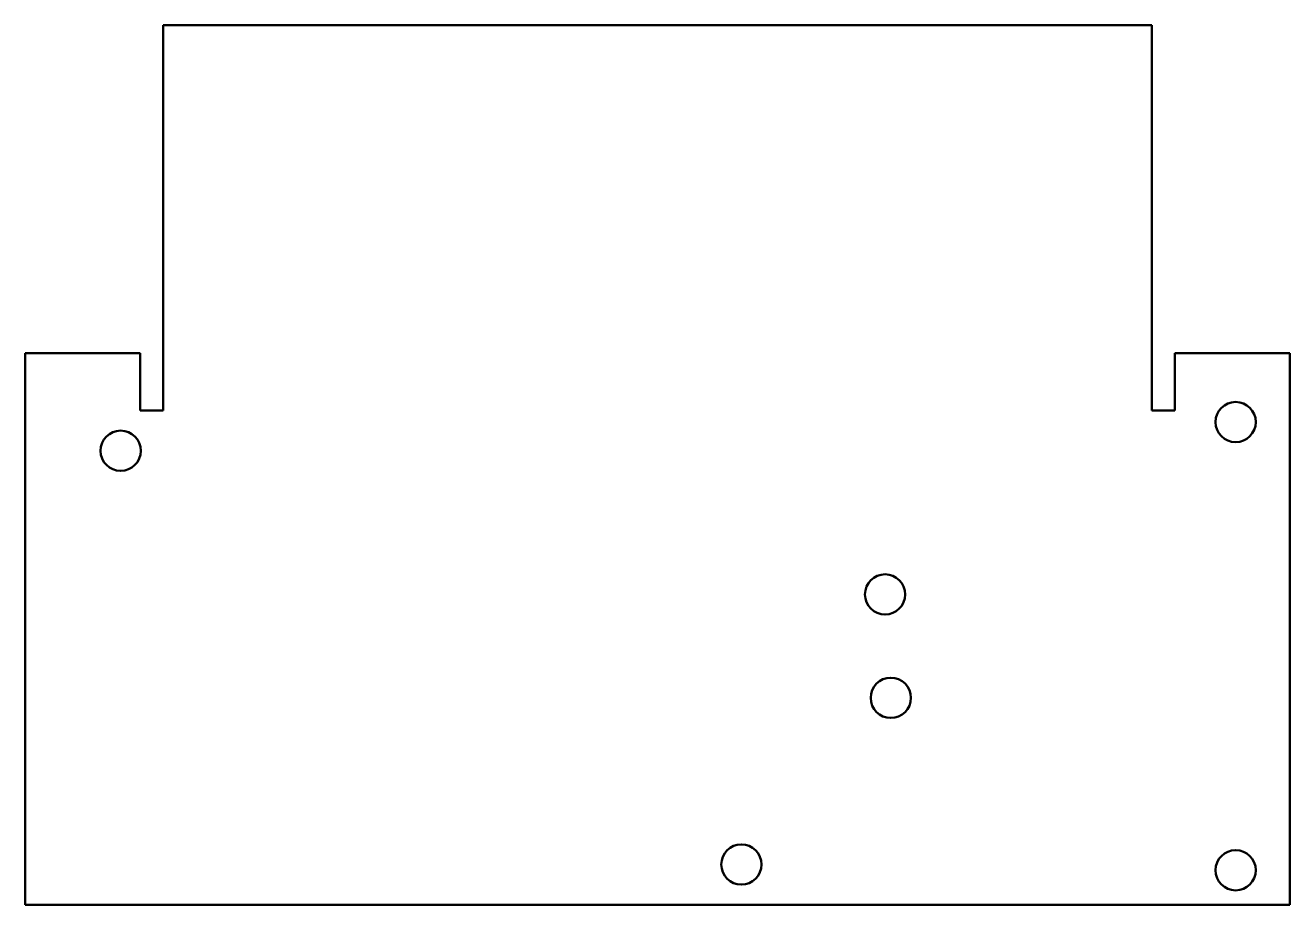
# Model space of a CAD drawing. Header units: millimetres. Extents: x 122 to 232, y 110 to 187.
import ezdxf

# ---------------------------------------------------------------- set-up
doc = ezdxf.new("R2010")
doc.units = ezdxf.units.MM
doc.layers.add('Widoczne (ISO)', color=7, linetype='Continuous', lineweight=50)

msp = doc.modelspace()

# ---------------------------------------------------------------- linework, layer by layer
at = {"layer": 'Widoczne (ISO)'}
for p, q in [((133.51, 186.89), (219.51, 186.89)), ((133.51, 153.37), (133.51, 186.89)), ((219.51, 186.89), (219.51, 153.37)), ((131.51, 158.37), (121.51, 158.37)), ((121.51, 158.37), (121.51, 110.37)), ((131.51, 153.37), (131.51, 158.37)), ((221.51, 158.37), (221.51, 153.37)), ((231.51, 158.37), (221.51, 158.37)), ((231.51, 110.37), (231.51, 158.37)), ((133.51, 153.37), (131.51, 153.37)), ((221.51, 153.37), (219.51, 153.37)), ((121.51, 110.37), (231.51, 110.37))]:
    msp.add_line(p, q, dxfattribs=at)
for centre in [(226.81, 152.37), (129.81, 149.87), (196.31, 137.37), (196.81, 128.37), (183.81, 113.87), (226.81, 113.37)]:
    msp.add_circle(centre, 1.75, dxfattribs=at)

doc.saveas('drawing.dxf')
